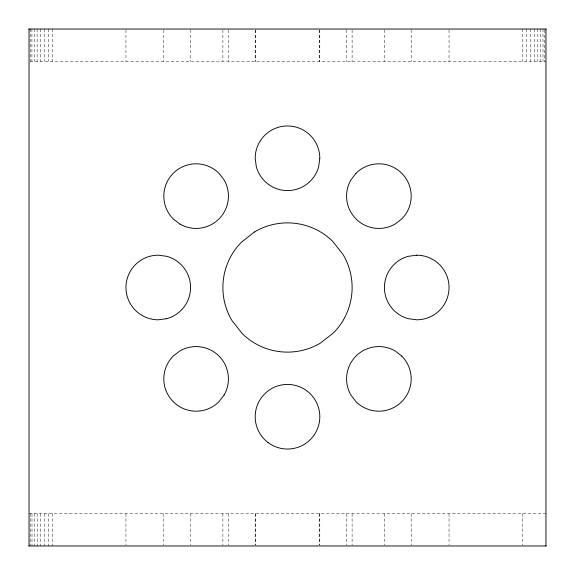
<?xml version="1.0" encoding="UTF-8"?>
<svg xmlns="http://www.w3.org/2000/svg" width="575" height="575" viewBox="0 0 575 575"><rect width="100%" height="100%" fill="white"/><g stroke="black" fill="none" stroke-linecap="round" stroke-linejoin="round"><path stroke-width="0.43" stroke-dasharray="2.88 2.16" d="M29.929 61.345L545.962 61.345M29.037 513.655L545.962 513.655M544.712 29.929L544.712 61.345M542.987 29.037L542.987 61.345M540.673 29.037L540.673 61.345M537.805 29.037L537.805 61.345M534.47 29.037L534.47 61.345M530.732 29.037L530.732 61.345M526.686 29.037L526.686 61.345M522.423 29.037L522.423 61.345M522.445 513.655L522.445 545.071M449.039 29.929L449.039 61.345M449.039 513.655L449.039 545.071M411.19 29.929L411.19 61.345M411.19 513.655L411.19 545.071M384.423 29.929L384.423 61.345M384.423 513.655L384.423 545.071M352.108 29.929L352.108 61.345M352.108 513.655L352.108 545.071M346.574 29.929L346.574 61.345M346.574 513.655L346.574 545.071M319.808 29.929L319.808 61.345M319.808 513.655L319.808 545.071M319.563 29.929L319.563 61.345M319.563 513.655L319.563 545.071M255.437 29.929L255.437 61.345M255.437 513.655L255.437 545.071M255.192 29.929L255.192 61.345M255.192 513.655L255.192 545.071M228.426 29.929L228.426 61.345M228.426 513.655L228.426 545.071M222.892 29.929L222.892 61.345M222.892 513.655L222.892 545.071M190.577 29.929L190.577 61.345M190.577 513.655L190.577 545.071M163.81 29.929L163.81 61.345M163.81 513.655L163.81 545.071M125.961 29.929L125.961 61.345M125.961 513.655L125.961 545.071M52.555 29.037L52.555 61.345M52.577 513.655L52.577 545.962M48.271 29.037L48.271 61.345M48.314 513.655L48.314 545.962M44.21 29.037L44.21 61.345M44.268 513.655L44.268 545.962M40.458 29.037L40.458 61.345M40.53 513.655L40.53 545.962M37.109 29.037L37.109 61.345M37.195 513.655L37.195 545.962M34.241 29.037L34.241 61.345M34.328 513.655L34.328 545.962M32.013 513.655L32.013 545.962M31.927 29.037L31.927 61.345M30.288 513.655L30.288 545.071M30.216 29.037L30.216 61.345"/><path stroke-width="0.86" d="M28.75 29.037L546.214 29.037M28.786 545.962L546.25 545.962M545.962 29.037L545.962 545.962M29.037 29.037L29.037 545.962M319.808 158.269L318.708 166.628A32.308 32.308 0 0 1 256.292 166.628L255.192 158.269A32.308 32.308 0 0 1 287.5 125.961A32.308 32.308 0 0 1 319.808 158.269M356.033 173.276L350.901 179.968A32.308 32.308 0 0 0 395.032 224.099L401.724 218.967A32.308 32.308 0 0 0 401.724 173.276A32.308 32.308 0 0 0 356.033 173.276M224.099 395.032L218.967 401.724A32.308 32.308 0 0 1 173.276 401.724A32.308 32.308 0 0 1 173.276 356.033L179.968 350.901A32.308 32.308 0 0 1 224.099 395.032M254.402 232.005L241.162 242.463A64.616 64.616 0 0 0 232.005 320.598L242.463 333.838A64.616 64.616 0 0 0 320.598 342.995L333.838 332.537A64.616 64.616 0 0 0 342.995 254.402L332.537 241.162A64.616 64.616 0 0 0 254.402 232.005M416.731 255.192L408.372 256.292A32.308 32.308 0 0 0 408.372 318.708L416.731 319.808A32.308 32.308 0 0 0 449.039 287.5A32.308 32.308 0 0 0 416.731 255.192M166.628 318.708L158.269 319.808A32.308 32.308 0 0 1 125.961 287.5A32.308 32.308 0 0 1 158.269 255.192L166.628 256.292A32.308 32.308 0 0 1 166.628 318.708M401.724 356.033L395.032 350.901A32.308 32.308 0 0 0 350.901 395.032L356.033 401.724A32.308 32.308 0 0 0 401.724 401.724A32.308 32.308 0 0 0 401.724 356.033M179.968 224.099L173.276 218.967A32.308 32.308 0 0 1 173.276 173.276A32.308 32.308 0 0 1 218.967 173.276L224.099 179.968A32.308 32.308 0 0 1 179.968 224.099M268.022 442.506A32.308 32.308 0 0 0 319.563 420.713A32.308 32.308 0 0 0 274.915 386.975A32.308 32.308 0 0 0 268.022 442.506"/></g></svg>
